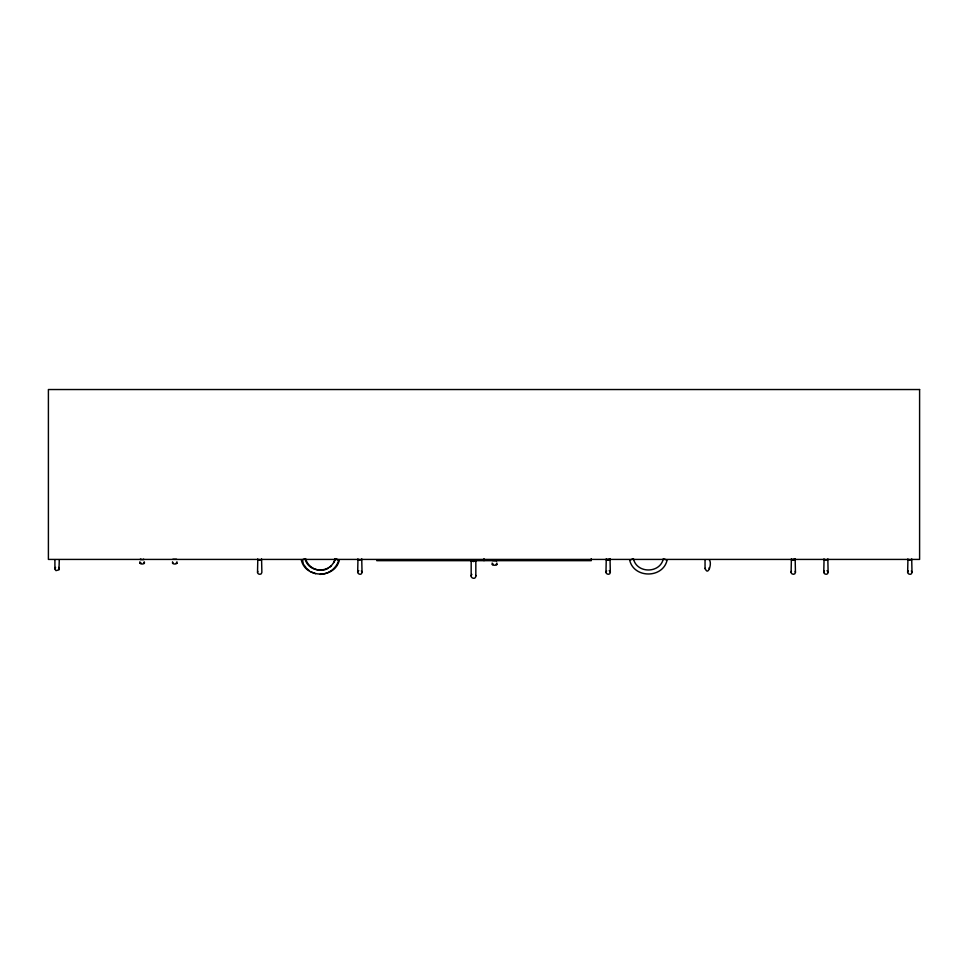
<?xml version="1.0" encoding="UTF-8"?>
<svg xmlns="http://www.w3.org/2000/svg" width="968" height="968" viewBox="0 0 968 968"><rect width="100%" height="100%" fill="white"/><g stroke="black" fill="none" stroke-linecap="round" stroke-linejoin="round"><path stroke-width="1.45" d="M475.155 560.024L475.832 560.666L475.832 576.045C475.724 580.546 468.839 577.569 471.852 574.339M59.266 560.133L58.975 569.862L55.999 570.612L54.982 569.378L55.551 567.417M261.578 559.068L261.868 572.366C261.82 575.706 256.084 574.327 257.803 571.35M361.742 559.032L362.032 572.33C361.705 576.565 355.062 572.971 358.765 570.576M610.034 559.032L610.324 572.33C610.179 576.105 603.899 573.709 606.609 570.902M709.399 560.133C712.206 562.771 708.153 577.037 705.115 568.325M795.164 559.032L795.454 572.33C795.406 575.682 789.67 574.29 791.388 571.314M827.834 559.032L828.124 572.33C827.979 576.105 821.699 573.709 824.409 570.902M911.711 559.068L912.001 572.366C911.856 576.141 905.576 573.746 908.286 570.926M471.174 576.045L471.174 560.666L471.852 560.024M475.832 560.666L473.509 561.585L471.174 560.666M257.512 572.366L257.803 559.068M261.868 559.456L259.69 560.218L257.512 559.456M357.676 572.33L357.966 559.032M362.032 559.419L359.854 560.194L357.676 559.419M605.968 572.33L606.258 559.032M610.324 559.419L608.146 560.194L605.968 559.419M791.098 572.33L791.388 559.032M795.454 559.419L793.276 560.194L791.098 559.419M823.768 572.33L824.058 559.032M828.124 559.419L825.946 560.194L823.768 559.419M907.645 572.366L907.936 559.068M912.001 559.456L909.823 560.218L907.645 559.456M335.025 558.645C331.879 573.746 308.235 573.746 305.089 558.645M333.936 562.602L335.569 558.645M663.358 558.645C660.212 573.746 636.569 573.746 633.423 558.645M144.232 561.791C146.241 565.203 137.529 563.957 140.965 562.807M176.902 561.791C178.765 564.864 171.227 564.32 173.187 562.916M496.826 563.037C498.81 566.546 489.675 565.155 493.329 564.066M329.362 567.429L331.492 565.796M304.158 559.032L301.363 560.194C305.67 578.646 334.989 578.658 339.296 560.194L337.433 559.419M302.452 559.964L303.299 563.521M328.297 568.24C319.839 573.334 307.909 568.228 305.634 558.645M632.491 559.032L629.696 560.194C633.931 578.574 662.85 578.574 667.085 560.194L664.29 559.032M172.836 559.298L176.612 559.298M492.47 560.545L496.826 560.666L496.148 560.496M320.057 574.363C328.539 574.302 336.453 568.385 338.752 560.194L335.956 559.032M606.041 559.613L610.251 559.214M791.171 559.613L795.381 559.214M140.965 559.214C137.444 559.661 145.781 559.928 143.591 559.25M376.733 560.666L591.266 560.666L591.266 558.681M496.148 564.163L496.826 564.598M176.261 562.916L176.902 563.352M143.591 562.916L144.232 563.352M310.873 571.761L315.568 573.697M827.035 570.576L828.124 572.33M609.235 570.576L610.324 572.33M306.844 568.664L308.865 570.212M911.36 570.926L912.001 572.366M361.391 570.902L362.032 572.33M58.625 567.417L59.266 568.845M303.758 564.634L306.07 567.659M793.276 559.419L793.845 560.157M608.146 559.419L608.715 560.157M795.164 571.314L795.454 572.33M709.108 567.829L709.399 568.845M475.76 575.428L475.832 576.045M705.043 560.133L705.043 568.845M492.167 563.037L492.167 564.598M484 558.681L484 560.666M172.546 561.791L172.546 563.352M139.876 561.791L139.876 563.352M54.91 560.133L54.91 568.845M919.6 389.535L48.4 389.535L48.4 559.419L919.6 559.419L919.6 389.535"/></g></svg>
